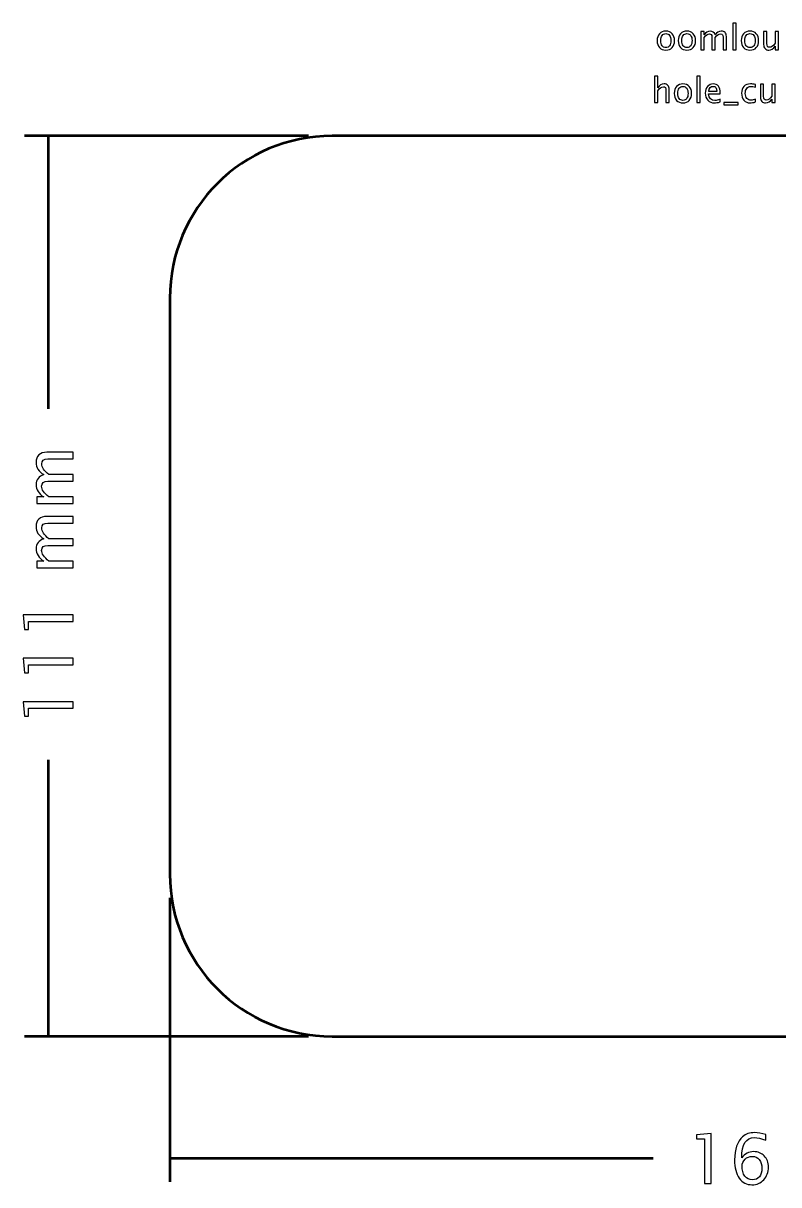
# Model space of a CAD drawing. Header units: centimetres. Extents: x -17.7 to 15.2, y -27.6 to 36.6.
# Drawn here: x -14.41 to -5.09, y -13.38 to 0.94 of the extents above; entities that cross this region are included whole.
import ezdxf

# ---------------------------------------------------------------- set-up
doc = ezdxf.new("R2010")
doc.units = ezdxf.units.CM
doc.header["$MEASUREMENT"] = 0
doc.layers.add('Layer 1', color=7, linetype='Continuous')

msp = doc.modelspace()

# ---------------------------------------------------------------- linework, layer by layer
at = {"layer": 'Layer 1'}
for points, knots in [([(-5.65688, 0.61265), (-5.65688, 0.61265), (-5.65688, 0.93904), (-5.65688, 0.93904), (-5.65688, 0.93904), (-5.65688, 0.93904), (-5.61624, 0.93904), (-5.61624, 0.93904), (-5.61624, 0.93904), (-5.61624, 0.93904), (-5.61624, 0.61265), (-5.61624, 0.61265), (-5.61624, 0.61265), (-5.61624, 0.61265), (-5.65688, 0.61265), (-5.65688, 0.61265)], [0, 0, 0, 0, 0.2, 0.2, 0.2, 0.2, 0.4, 0.4, 0.4, 0.4, 0.6, 0.6, 0.6, 0.6, 1, 1, 1, 1]), ([(-6.48295, 0.60757), (-6.5159, 0.60757), (-6.542, 0.61808), (-6.56119, 0.63911), (-6.56119, 0.63911), (-6.58045, 0.66013), (-6.59005, 0.68871), (-6.59005, 0.72476), (-6.59005, 0.72476), (-6.59005, 0.76074), (-6.58045, 0.78925), (-6.56119, 0.8102), (-6.56119, 0.8102), (-6.542, 0.83116), (-6.5159, 0.84167), (-6.48295, 0.84167), (-6.48295, 0.84167), (-6.45, 0.84167), (-6.42389, 0.83116), (-6.4047, 0.8102), (-6.4047, 0.8102), (-6.38544, 0.78925), (-6.37585, 0.76074), (-6.37585, 0.72476), (-6.37585, 0.72476), (-6.37585, 0.68871), (-6.38544, 0.66013), (-6.4047, 0.63911), (-6.4047, 0.63911), (-6.42389, 0.61808), (-6.45, 0.60757), (-6.48295, 0.60757)], [0, 0, 0, 0, 0.11111111, 0.11111111, 0.11111111, 0.11111111, 0.22222222, 0.22222222, 0.22222222, 0.22222222, 0.33333333, 0.33333333, 0.33333333, 0.33333333, 0.44444444, 0.44444444, 0.44444444, 0.44444444, 0.55555556, 0.55555556, 0.55555556, 0.55555556, 0.66666667, 0.66666667, 0.66666667, 0.66666667, 0.77777778, 0.77777778, 0.77777778, 0.77777778, 1, 1, 1, 1]), ([(-6.48302, 0.63805), (-6.46291, 0.63805), (-6.44725, 0.6456), (-6.4361, 0.66077), (-6.4361, 0.66077), (-6.42502, 0.67587), (-6.41945, 0.69725), (-6.41945, 0.72476), (-6.41945, 0.72476), (-6.41945, 0.75221), (-6.42502, 0.77352), (-6.4361, 0.78861), (-6.4361, 0.78861), (-6.44725, 0.80364), (-6.46291, 0.81119), (-6.48302, 0.81119), (-6.48302, 0.81119), (-6.5032, 0.81119), (-6.51886, 0.80364), (-6.52987, 0.78861), (-6.52987, 0.78861), (-6.54094, 0.77352), (-6.54645, 0.75221), (-6.54645, 0.72476), (-6.54645, 0.72476), (-6.54645, 0.69725), (-6.54094, 0.67587), (-6.52987, 0.66077), (-6.52987, 0.66077), (-6.51886, 0.6456), (-6.5032, 0.63805), (-6.48302, 0.63805)], [0, 0, 0, 0, 0.11111111, 0.11111111, 0.11111111, 0.11111111, 0.22222222, 0.22222222, 0.22222222, 0.22222222, 0.33333333, 0.33333333, 0.33333333, 0.33333333, 0.44444444, 0.44444444, 0.44444444, 0.44444444, 0.55555556, 0.55555556, 0.55555556, 0.55555556, 0.66666667, 0.66666667, 0.66666667, 0.66666667, 0.77777778, 0.77777778, 0.77777778, 0.77777778, 1, 1, 1, 1]), ([(-6.22288, 0.60757), (-6.25583, 0.60757), (-6.28193, 0.61808), (-6.30112, 0.63911), (-6.30112, 0.63911), (-6.32038, 0.66013), (-6.32998, 0.68871), (-6.32998, 0.72476), (-6.32998, 0.72476), (-6.32998, 0.76074), (-6.32038, 0.78925), (-6.30112, 0.8102), (-6.30112, 0.8102), (-6.28193, 0.83116), (-6.25583, 0.84167), (-6.22288, 0.84167), (-6.22288, 0.84167), (-6.18993, 0.84167), (-6.16382, 0.83116), (-6.14463, 0.8102), (-6.14463, 0.8102), (-6.12537, 0.78925), (-6.11578, 0.76074), (-6.11578, 0.72476), (-6.11578, 0.72476), (-6.11578, 0.68871), (-6.12537, 0.66013), (-6.14463, 0.63911), (-6.14463, 0.63911), (-6.16382, 0.61808), (-6.18993, 0.60757), (-6.22288, 0.60757)], [0, 0, 0, 0, 0.11111111, 0.11111111, 0.11111111, 0.11111111, 0.22222222, 0.22222222, 0.22222222, 0.22222222, 0.33333333, 0.33333333, 0.33333333, 0.33333333, 0.44444444, 0.44444444, 0.44444444, 0.44444444, 0.55555556, 0.55555556, 0.55555556, 0.55555556, 0.66666667, 0.66666667, 0.66666667, 0.66666667, 0.77777778, 0.77777778, 0.77777778, 0.77777778, 1, 1, 1, 1]), ([(-6.22295, 0.63805), (-6.20284, 0.63805), (-6.18718, 0.6456), (-6.17603, 0.66077), (-6.17603, 0.66077), (-6.16495, 0.67587), (-6.15938, 0.69725), (-6.15938, 0.72476), (-6.15938, 0.72476), (-6.15938, 0.75221), (-6.16495, 0.77352), (-6.17603, 0.78861), (-6.17603, 0.78861), (-6.18718, 0.80364), (-6.20284, 0.81119), (-6.22295, 0.81119), (-6.22295, 0.81119), (-6.24313, 0.81119), (-6.25879, 0.80364), (-6.2698, 0.78861), (-6.2698, 0.78861), (-6.28087, 0.77352), (-6.28638, 0.75221), (-6.28638, 0.72476), (-6.28638, 0.72476), (-6.28638, 0.69725), (-6.28087, 0.67587), (-6.2698, 0.66077), (-6.2698, 0.66077), (-6.25879, 0.6456), (-6.24313, 0.63805), (-6.22295, 0.63805)], [0, 0, 0, 0, 0.11111111, 0.11111111, 0.11111111, 0.11111111, 0.22222222, 0.22222222, 0.22222222, 0.22222222, 0.33333333, 0.33333333, 0.33333333, 0.33333333, 0.44444444, 0.44444444, 0.44444444, 0.44444444, 0.55555556, 0.55555556, 0.55555556, 0.55555556, 0.66666667, 0.66666667, 0.66666667, 0.66666667, 0.77777778, 0.77777778, 0.77777778, 0.77777778, 1, 1, 1, 1]), ([(-6.05213, 0.61265), (-6.05213, 0.61265), (-6.05213, 0.83701), (-6.05213, 0.83701), (-6.05213, 0.83701), (-6.05213, 0.83701), (-6.01149, 0.83701), (-6.01149, 0.83701), (-6.01149, 0.83701), (-6.01149, 0.83701), (-6.01149, 0.79461), (-6.01149, 0.79461), (-6.01149, 0.79461), (-5.99166, 0.82601), (-5.96626, 0.84167), (-5.93515, 0.84167), (-5.93515, 0.84167), (-5.90516, 0.84167), (-5.88477, 0.82601), (-5.87391, 0.79461), (-5.87391, 0.79461), (-5.85465, 0.82629), (-5.82953, 0.84209), (-5.7987, 0.84209), (-5.7987, 0.84209), (-5.77901, 0.84209), (-5.7637, 0.83631), (-5.75277, 0.82467), (-5.75277, 0.82467), (-5.74183, 0.81303), (-5.73633, 0.79673), (-5.73633, 0.77577), (-5.73633, 0.77577), (-5.73633, 0.77577), (-5.73633, 0.61265), (-5.73633, 0.61265), (-5.73633, 0.61265), (-5.73633, 0.61265), (-5.77697, 0.61265), (-5.77697, 0.61265), (-5.77697, 0.61265), (-5.77697, 0.61265), (-5.77697, 0.76907), (-5.77697, 0.76907), (-5.77697, 0.76907), (-5.77697, 0.79461), (-5.78713, 0.80738), (-5.80745, 0.80738), (-5.80745, 0.80738), (-5.82854, 0.80738), (-5.8507, 0.79249), (-5.87391, 0.76265), (-5.87391, 0.76265), (-5.87391, 0.76265), (-5.87391, 0.61265), (-5.87391, 0.61265), (-5.87391, 0.61265), (-5.87391, 0.61265), (-5.91455, 0.61265), (-5.91455, 0.61265), (-5.91455, 0.61265), (-5.91455, 0.61265), (-5.91455, 0.76921), (-5.91455, 0.76921), (-5.91455, 0.76921), (-5.91455, 0.79496), (-5.92485, 0.80781), (-5.94552, 0.80781), (-5.94552, 0.80781), (-5.96605, 0.80781), (-5.98807, 0.79285), (-6.01149, 0.76286), (-6.01149, 0.76286), (-6.01149, 0.76286), (-6.01149, 0.61265), (-6.01149, 0.61265), (-6.01149, 0.61265), (-6.01149, 0.61265), (-6.05213, 0.61265), (-6.05213, 0.61265)], [0, 0, 0, 0, 0.04761905, 0.04761905, 0.04761905, 0.04761905, 0.0952381, 0.0952381, 0.0952381, 0.0952381, 0.14285714, 0.14285714, 0.14285714, 0.14285714, 0.19047619, 0.19047619, 0.19047619, 0.19047619, 0.23809524, 0.23809524, 0.23809524, 0.23809524, 0.28571429, 0.28571429, 0.28571429, 0.28571429, 0.33333333, 0.33333333, 0.33333333, 0.33333333, 0.38095238, 0.38095238, 0.38095238, 0.38095238, 0.42857143, 0.42857143, 0.42857143, 0.42857143, 0.47619048, 0.47619048, 0.47619048, 0.47619048, 0.52380952, 0.52380952, 0.52380952, 0.52380952, 0.57142857, 0.57142857, 0.57142857, 0.57142857, 0.61904762, 0.61904762, 0.61904762, 0.61904762, 0.66666667, 0.66666667, 0.66666667, 0.66666667, 0.71428571, 0.71428571, 0.71428571, 0.71428571, 0.76190476, 0.76190476, 0.76190476, 0.76190476, 0.80952381, 0.80952381, 0.80952381, 0.80952381, 0.85714286, 0.85714286, 0.85714286, 0.85714286, 0.9047619, 0.9047619, 0.9047619, 0.9047619, 1, 1, 1, 1]), ([(-5.44522, 0.60757), (-5.47817, 0.60757), (-5.50427, 0.61808), (-5.52346, 0.63911), (-5.52346, 0.63911), (-5.54272, 0.66013), (-5.55232, 0.68871), (-5.55232, 0.72476), (-5.55232, 0.72476), (-5.55232, 0.76074), (-5.54272, 0.78925), (-5.52346, 0.8102), (-5.52346, 0.8102), (-5.50427, 0.83116), (-5.47817, 0.84167), (-5.44522, 0.84167), (-5.44522, 0.84167), (-5.41227, 0.84167), (-5.38616, 0.83116), (-5.36697, 0.8102), (-5.36697, 0.8102), (-5.34771, 0.78925), (-5.33812, 0.76074), (-5.33812, 0.72476), (-5.33812, 0.72476), (-5.33812, 0.68871), (-5.34771, 0.66013), (-5.36697, 0.63911), (-5.36697, 0.63911), (-5.38616, 0.61808), (-5.41227, 0.60757), (-5.44522, 0.60757)], [0, 0, 0, 0, 0.11111111, 0.11111111, 0.11111111, 0.11111111, 0.22222222, 0.22222222, 0.22222222, 0.22222222, 0.33333333, 0.33333333, 0.33333333, 0.33333333, 0.44444444, 0.44444444, 0.44444444, 0.44444444, 0.55555556, 0.55555556, 0.55555556, 0.55555556, 0.66666667, 0.66666667, 0.66666667, 0.66666667, 0.77777778, 0.77777778, 0.77777778, 0.77777778, 1, 1, 1, 1]), ([(-5.44529, 0.63805), (-5.42518, 0.63805), (-5.40952, 0.6456), (-5.39837, 0.66077), (-5.39837, 0.66077), (-5.38729, 0.67587), (-5.38172, 0.69725), (-5.38172, 0.72476), (-5.38172, 0.72476), (-5.38172, 0.75221), (-5.38729, 0.77352), (-5.39837, 0.78861), (-5.39837, 0.78861), (-5.40952, 0.80364), (-5.42518, 0.81119), (-5.44529, 0.81119), (-5.44529, 0.81119), (-5.46547, 0.81119), (-5.48113, 0.80364), (-5.49214, 0.78861), (-5.49214, 0.78861), (-5.50321, 0.77352), (-5.50872, 0.75221), (-5.50872, 0.72476), (-5.50872, 0.72476), (-5.50872, 0.69725), (-5.50321, 0.67587), (-5.49214, 0.66077), (-5.49214, 0.66077), (-5.48113, 0.6456), (-5.46547, 0.63805), (-5.44529, 0.63805)], [0, 0, 0, 0, 0.11111111, 0.11111111, 0.11111111, 0.11111111, 0.22222222, 0.22222222, 0.22222222, 0.22222222, 0.33333333, 0.33333333, 0.33333333, 0.33333333, 0.44444444, 0.44444444, 0.44444444, 0.44444444, 0.55555556, 0.55555556, 0.55555556, 0.55555556, 0.66666667, 0.66666667, 0.66666667, 0.66666667, 0.77777778, 0.77777778, 0.77777778, 0.77777778, 1, 1, 1, 1]), ([(-5.13392, 0.61265), (-5.13392, 0.61265), (-5.13392, 0.65484), (-5.13392, 0.65484), (-5.13392, 0.65484), (-5.15559, 0.6233), (-5.1819, 0.60757), (-5.21281, 0.60757), (-5.21281, 0.60757), (-5.23242, 0.60757), (-5.24801, 0.61371), (-5.25958, 0.62606), (-5.25958, 0.62606), (-5.27122, 0.6384), (-5.27701, 0.65498), (-5.27701, 0.67594), (-5.27701, 0.67594), (-5.27701, 0.67594), (-5.27701, 0.83701), (-5.27701, 0.83701), (-5.27701, 0.83701), (-5.27701, 0.83701), (-5.23637, 0.83701), (-5.23637, 0.83701), (-5.23637, 0.83701), (-5.23637, 0.83701), (-5.23637, 0.6892), (-5.23637, 0.6892), (-5.23637, 0.6892), (-5.23637, 0.67234), (-5.2339, 0.66042), (-5.22903, 0.65336), (-5.22903, 0.65336), (-5.22409, 0.64623), (-5.21591, 0.64271), (-5.20441, 0.64271), (-5.20441, 0.64271), (-5.17957, 0.64271), (-5.15601, 0.659), (-5.13392, 0.69167), (-5.13392, 0.69167), (-5.13392, 0.69167), (-5.13392, 0.83701), (-5.13392, 0.83701), (-5.13392, 0.83701), (-5.13392, 0.83701), (-5.09329, 0.83701), (-5.09329, 0.83701), (-5.09329, 0.83701), (-5.09329, 0.83701), (-5.09329, 0.61265), (-5.09329, 0.61265), (-5.09329, 0.61265), (-5.09329, 0.61265), (-5.13392, 0.61265), (-5.13392, 0.61265)], [0, 0, 0, 0, 0.06666667, 0.06666667, 0.06666667, 0.06666667, 0.13333333, 0.13333333, 0.13333333, 0.13333333, 0.2, 0.2, 0.2, 0.2, 0.26666667, 0.26666667, 0.26666667, 0.26666667, 0.33333333, 0.33333333, 0.33333333, 0.33333333, 0.4, 0.4, 0.4, 0.4, 0.46666667, 0.46666667, 0.46666667, 0.46666667, 0.53333333, 0.53333333, 0.53333333, 0.53333333, 0.6, 0.6, 0.6, 0.6, 0.66666667, 0.66666667, 0.66666667, 0.66666667, 0.73333333, 0.73333333, 0.73333333, 0.73333333, 0.8, 0.8, 0.8, 0.8, 0.86666667, 0.86666667, 0.86666667, 0.86666667, 1, 1, 1, 1]), ([(-6.62407, -0.03787), (-6.62407, -0.03787), (-6.62407, 0.28852), (-6.62407, 0.28852), (-6.62407, 0.28852), (-6.62407, 0.28852), (-6.58343, 0.28852), (-6.58343, 0.28852), (-6.58343, 0.28852), (-6.58343, 0.28852), (-6.58343, 0.14409), (-6.58343, 0.14409), (-6.58343, 0.14409), (-6.56191, 0.17549), (-6.53552, 0.19115), (-6.50434, 0.19115), (-6.50434, 0.19115), (-6.48472, 0.19115), (-6.46913, 0.18501), (-6.45763, 0.17267), (-6.45763, 0.17267), (-6.44613, 0.16039), (-6.44035, 0.14381), (-6.44035, 0.12307), (-6.44035, 0.12307), (-6.44035, 0.12307), (-6.44035, -0.03787), (-6.44035, -0.03787), (-6.44035, -0.03787), (-6.44035, -0.03787), (-6.48098, -0.03787), (-6.48098, -0.03787), (-6.48098, -0.03787), (-6.48098, -0.03787), (-6.48098, 0.1098), (-6.48098, 0.1098), (-6.48098, 0.1098), (-6.48098, 0.12645), (-6.48345, 0.13831), (-6.48832, 0.14536), (-6.48832, 0.14536), (-6.49326, 0.15249), (-6.50138, 0.15602), (-6.51273, 0.15602), (-6.51273, 0.15602), (-6.53771, 0.15602), (-6.56128, 0.13972), (-6.58343, 0.10712), (-6.58343, 0.10712), (-6.58343, 0.10712), (-6.58343, -0.03787), (-6.58343, -0.03787), (-6.58343, -0.03787), (-6.58343, -0.03787), (-6.62407, -0.03787), (-6.62407, -0.03787)], [0, 0, 0, 0, 0.06666667, 0.06666667, 0.06666667, 0.06666667, 0.13333333, 0.13333333, 0.13333333, 0.13333333, 0.2, 0.2, 0.2, 0.2, 0.26666667, 0.26666667, 0.26666667, 0.26666667, 0.33333333, 0.33333333, 0.33333333, 0.33333333, 0.4, 0.4, 0.4, 0.4, 0.46666667, 0.46666667, 0.46666667, 0.46666667, 0.53333333, 0.53333333, 0.53333333, 0.53333333, 0.6, 0.6, 0.6, 0.6, 0.66666667, 0.66666667, 0.66666667, 0.66666667, 0.73333333, 0.73333333, 0.73333333, 0.73333333, 0.8, 0.8, 0.8, 0.8, 0.86666667, 0.86666667, 0.86666667, 0.86666667, 1, 1, 1, 1]), ([(-6.10125, -0.03787), (-6.10125, -0.03787), (-6.10125, 0.28852), (-6.10125, 0.28852), (-6.10125, 0.28852), (-6.10125, 0.28852), (-6.06061, 0.28852), (-6.06061, 0.28852), (-6.06061, 0.28852), (-6.06061, 0.28852), (-6.06061, -0.03787), (-6.06061, -0.03787), (-6.06061, -0.03787), (-6.06061, -0.03787), (-6.10125, -0.03787), (-6.10125, -0.03787)], [0, 0, 0, 0, 0.2, 0.2, 0.2, 0.2, 0.4, 0.4, 0.4, 0.4, 0.6, 0.6, 0.6, 0.6, 1, 1, 1, 1]), ([(-6.272, -0.04295), (-6.30495, -0.04295), (-6.33105, -0.03244), (-6.35024, -0.01141), (-6.35024, -0.01141), (-6.3695, 0.00961), (-6.3791, 0.03819), (-6.3791, 0.07424), (-6.3791, 0.07424), (-6.3791, 0.11022), (-6.3695, 0.13873), (-6.35024, 0.15968), (-6.35024, 0.15968), (-6.33105, 0.18064), (-6.30495, 0.19115), (-6.272, 0.19115), (-6.272, 0.19115), (-6.23905, 0.19115), (-6.21294, 0.18064), (-6.19375, 0.15968), (-6.19375, 0.15968), (-6.17449, 0.13873), (-6.1649, 0.11022), (-6.1649, 0.07424), (-6.1649, 0.07424), (-6.1649, 0.03819), (-6.17449, 0.00961), (-6.19375, -0.01141), (-6.19375, -0.01141), (-6.21294, -0.03244), (-6.23905, -0.04295), (-6.272, -0.04295)], [0, 0, 0, 0, 0.11111111, 0.11111111, 0.11111111, 0.11111111, 0.22222222, 0.22222222, 0.22222222, 0.22222222, 0.33333333, 0.33333333, 0.33333333, 0.33333333, 0.44444444, 0.44444444, 0.44444444, 0.44444444, 0.55555556, 0.55555556, 0.55555556, 0.55555556, 0.66666667, 0.66666667, 0.66666667, 0.66666667, 0.77777778, 0.77777778, 0.77777778, 0.77777778, 1, 1, 1, 1]), ([(-6.27207, -0.01247), (-6.25196, -0.01247), (-6.2363, -0.00492), (-6.22515, 0.01025), (-6.22515, 0.01025), (-6.21407, 0.02535), (-6.2085, 0.04673), (-6.2085, 0.07424), (-6.2085, 0.07424), (-6.2085, 0.10169), (-6.21407, 0.123), (-6.22515, 0.13809), (-6.22515, 0.13809), (-6.2363, 0.15312), (-6.25196, 0.16067), (-6.27207, 0.16067), (-6.27207, 0.16067), (-6.29225, 0.16067), (-6.30791, 0.15312), (-6.31892, 0.13809), (-6.31892, 0.13809), (-6.32999, 0.123), (-6.3355, 0.10169), (-6.3355, 0.07424), (-6.3355, 0.07424), (-6.3355, 0.04673), (-6.32999, 0.02535), (-6.31892, 0.01025), (-6.31892, 0.01025), (-6.30791, -0.00492), (-6.29225, -0.01247), (-6.27207, -0.01247)], [0, 0, 0, 0, 0.11111111, 0.11111111, 0.11111111, 0.11111111, 0.22222222, 0.22222222, 0.22222222, 0.22222222, 0.33333333, 0.33333333, 0.33333333, 0.33333333, 0.44444444, 0.44444444, 0.44444444, 0.44444444, 0.55555556, 0.55555556, 0.55555556, 0.55555556, 0.66666667, 0.66666667, 0.66666667, 0.66666667, 0.77777778, 0.77777778, 0.77777778, 0.77777778, 1, 1, 1, 1]), ([(-5.81423, -0.03067), (-5.84154, -0.03886), (-5.86489, -0.04295), (-5.88437, -0.04295), (-5.88437, -0.04295), (-5.9176, -0.04295), (-5.94462, -0.03194), (-5.96543, -0.01), (-5.96543, -0.01), (-5.98625, 0.01194), (-5.99669, 0.04038), (-5.99669, 0.07537), (-5.99669, 0.07537), (-5.99669, 0.10931), (-5.98752, 0.13718), (-5.9691, 0.15898), (-5.9691, 0.15898), (-5.95069, 0.18071), (-5.92712, 0.19157), (-5.89841, 0.19157), (-5.89841, 0.19157), (-5.87124, 0.19157), (-5.85022, 0.18191), (-5.8354, 0.16258), (-5.8354, 0.16258), (-5.82058, 0.14324), (-5.81318, 0.11587), (-5.81318, 0.08038), (-5.81318, 0.08038), (-5.81318, 0.08038), (-5.81339, 0.06796), (-5.81339, 0.06796), (-5.81339, 0.06796), (-5.81339, 0.06796), (-5.9552, 0.06796), (-5.9552, 0.06796), (-5.9552, 0.06796), (-5.94928, 0.01434), (-5.9231, -0.01247), (-5.87675, -0.01247), (-5.87675, -0.01247), (-5.85974, -0.01247), (-5.83893, -0.00767), (-5.81423, 0.00192), (-5.81423, 0.00192), (-5.81423, 0.00192), (-5.81423, -0.03067), (-5.81423, -0.03067)], [0, 0, 0, 0, 0.07692308, 0.07692308, 0.07692308, 0.07692308, 0.15384615, 0.15384615, 0.15384615, 0.15384615, 0.23076923, 0.23076923, 0.23076923, 0.23076923, 0.30769231, 0.30769231, 0.30769231, 0.30769231, 0.38461538, 0.38461538, 0.38461538, 0.38461538, 0.46153846, 0.46153846, 0.46153846, 0.46153846, 0.53846154, 0.53846154, 0.53846154, 0.53846154, 0.61538462, 0.61538462, 0.61538462, 0.61538462, 0.69230769, 0.69230769, 0.69230769, 0.69230769, 0.76923077, 0.76923077, 0.76923077, 0.76923077, 0.84615385, 0.84615385, 0.84615385, 0.84615385, 1, 1, 1, 1]), ([(-5.95309, 0.09844), (-5.95309, 0.09844), (-5.85403, 0.09844), (-5.85403, 0.09844), (-5.85403, 0.09844), (-5.85403, 0.14021), (-5.86962, 0.1611), (-5.90074, 0.1611), (-5.90074, 0.1611), (-5.93206, 0.1611), (-5.94949, 0.14021), (-5.95309, 0.09844)], [0, 0, 0, 0, 0.25, 0.25, 0.25, 0.25, 0.5, 0.5, 0.5, 0.5, 1, 1, 1, 1]), ([(-5.37558, -0.0311), (-5.4019, -0.039), (-5.42462, -0.04295), (-5.44374, -0.04295), (-5.44374, -0.04295), (-5.47408, -0.04295), (-5.4992, -0.03173), (-5.51916, -0.00937), (-5.51916, -0.00937), (-5.53913, 0.01307), (-5.54915, 0.04136), (-5.54915, 0.07544), (-5.54915, 0.07544), (-5.54915, 0.11185), (-5.53927, 0.14028), (-5.51952, 0.1606), (-5.51952, 0.1606), (-5.49976, 0.18099), (-5.47217, 0.19115), (-5.43676, 0.19115), (-5.43676, 0.19115), (-5.41933, 0.19115), (-5.39971, 0.18875), (-5.37812, 0.18395), (-5.37812, 0.18395), (-5.37812, 0.18395), (-5.37812, 0.14967), (-5.37812, 0.14967), (-5.37812, 0.14967), (-5.40106, 0.15644), (-5.41975, 0.15983), (-5.43415, 0.15983), (-5.43415, 0.15983), (-5.45503, 0.15983), (-5.47175, 0.15199), (-5.48424, 0.1364), (-5.48424, 0.1364), (-5.49673, 0.12081), (-5.50301, 0.09999), (-5.50301, 0.07403), (-5.50301, 0.07403), (-5.50301, 0.04884), (-5.49652, 0.02852), (-5.4836, 0.01293), (-5.4836, 0.01293), (-5.47069, -0.00259), (-5.45383, -0.01035), (-5.43288, -0.01035), (-5.43288, -0.01035), (-5.41432, -0.01035), (-5.39527, -0.00556), (-5.37558, 0.00404), (-5.37558, 0.00404), (-5.37558, 0.00404), (-5.37558, -0.0311), (-5.37558, -0.0311)], [0, 0, 0, 0, 0.06666667, 0.06666667, 0.06666667, 0.06666667, 0.13333333, 0.13333333, 0.13333333, 0.13333333, 0.2, 0.2, 0.2, 0.2, 0.26666667, 0.26666667, 0.26666667, 0.26666667, 0.33333333, 0.33333333, 0.33333333, 0.33333333, 0.4, 0.4, 0.4, 0.4, 0.46666667, 0.46666667, 0.46666667, 0.46666667, 0.53333333, 0.53333333, 0.53333333, 0.53333333, 0.6, 0.6, 0.6, 0.6, 0.66666667, 0.66666667, 0.66666667, 0.66666667, 0.73333333, 0.73333333, 0.73333333, 0.73333333, 0.8, 0.8, 0.8, 0.8, 0.86666667, 0.86666667, 0.86666667, 0.86666667, 1, 1, 1, 1]), ([(-5.174, -0.03787), (-5.174, -0.03787), (-5.174, 0.00432), (-5.174, 0.00432), (-5.174, 0.00432), (-5.19567, -0.02722), (-5.22198, -0.04295), (-5.25289, -0.04295), (-5.25289, -0.04295), (-5.2725, -0.04295), (-5.28809, -0.03681), (-5.29966, -0.02446), (-5.29966, -0.02446), (-5.3113, -0.01212), (-5.31709, 0.00446), (-5.31709, 0.02542), (-5.31709, 0.02542), (-5.31709, 0.02542), (-5.31709, 0.18649), (-5.31709, 0.18649), (-5.31709, 0.18649), (-5.31709, 0.18649), (-5.27645, 0.18649), (-5.27645, 0.18649), (-5.27645, 0.18649), (-5.27645, 0.18649), (-5.27645, 0.03868), (-5.27645, 0.03868), (-5.27645, 0.03868), (-5.27645, 0.02182), (-5.27398, 0.0099), (-5.26911, 0.00284), (-5.26911, 0.00284), (-5.26417, -0.00429), (-5.25599, -0.00781), (-5.24449, -0.00781), (-5.24449, -0.00781), (-5.21965, -0.00781), (-5.19609, 0.00848), (-5.174, 0.04115), (-5.174, 0.04115), (-5.174, 0.04115), (-5.174, 0.18649), (-5.174, 0.18649), (-5.174, 0.18649), (-5.174, 0.18649), (-5.13337, 0.18649), (-5.13337, 0.18649), (-5.13337, 0.18649), (-5.13337, 0.18649), (-5.13337, -0.03787), (-5.13337, -0.03787), (-5.13337, -0.03787), (-5.13337, -0.03787), (-5.174, -0.03787), (-5.174, -0.03787)], [0, 0, 0, 0, 0.06666667, 0.06666667, 0.06666667, 0.06666667, 0.13333333, 0.13333333, 0.13333333, 0.13333333, 0.2, 0.2, 0.2, 0.2, 0.26666667, 0.26666667, 0.26666667, 0.26666667, 0.33333333, 0.33333333, 0.33333333, 0.33333333, 0.4, 0.4, 0.4, 0.4, 0.46666667, 0.46666667, 0.46666667, 0.46666667, 0.53333333, 0.53333333, 0.53333333, 0.53333333, 0.6, 0.6, 0.6, 0.6, 0.66666667, 0.66666667, 0.66666667, 0.66666667, 0.73333333, 0.73333333, 0.73333333, 0.73333333, 0.8, 0.8, 0.8, 0.8, 0.86666667, 0.86666667, 0.86666667, 0.86666667, 1, 1, 1, 1]), ([(-5.7659, -0.06835), (-5.7659, -0.06835), (-5.7659, -0.03787), (-5.7659, -0.03787), (-5.7659, -0.03787), (-5.7659, -0.03787), (-5.58979, -0.03787), (-5.58979, -0.03787), (-5.58979, -0.03787), (-5.58979, -0.03787), (-5.58979, -0.06835), (-5.58979, -0.06835), (-5.58979, -0.06835), (-5.58979, -0.06835), (-5.7659, -0.06835), (-5.7659, -0.06835)], [0, 0, 0, 0, 0.2, 0.2, 0.2, 0.2, 0.4, 0.4, 0.4, 0.4, 0.6, 0.6, 0.6, 0.6, 1, 1, 1, 1]), ([(-13.79139, -4.98174), (-13.79139, -4.98174), (-14.24013, -4.98174), (-14.24013, -4.98174), (-14.24013, -4.98174), (-14.24013, -4.98174), (-14.24013, -4.90046), (-14.24013, -4.90046), (-14.24013, -4.90046), (-14.24013, -4.90046), (-14.15532, -4.90046), (-14.15532, -4.90046), (-14.15532, -4.90046), (-14.21811, -4.86081), (-14.24944, -4.81001), (-14.24944, -4.74778), (-14.24944, -4.74778), (-14.24944, -4.6878), (-14.21811, -4.64702), (-14.15532, -4.62529), (-14.15532, -4.62529), (-14.21868, -4.58677), (-14.25029, -4.53653), (-14.25029, -4.47487), (-14.25029, -4.47487), (-14.25029, -4.4355), (-14.23871, -4.40488), (-14.21543, -4.383), (-14.21543, -4.383), (-14.19215, -4.36113), (-14.15955, -4.35012), (-14.11764, -4.35012), (-14.11764, -4.35012), (-14.11764, -4.35012), (-13.79139, -4.35012), (-13.79139, -4.35012), (-13.79139, -4.35012), (-13.79139, -4.35012), (-13.79139, -4.4314), (-13.79139, -4.4314), (-13.79139, -4.4314), (-13.79139, -4.4314), (-14.10423, -4.4314), (-14.10423, -4.4314), (-14.10423, -4.4314), (-14.15532, -4.4314), (-14.18086, -4.45172), (-14.18086, -4.49236), (-14.18086, -4.49236), (-14.18086, -4.53456), (-14.15108, -4.57887), (-14.09139, -4.62529), (-14.09139, -4.62529), (-14.09139, -4.62529), (-13.79139, -4.62529), (-13.79139, -4.62529), (-13.79139, -4.62529), (-13.79139, -4.62529), (-13.79139, -4.70657), (-13.79139, -4.70657), (-13.79139, -4.70657), (-13.79139, -4.70657), (-14.10452, -4.70657), (-14.10452, -4.70657), (-14.10452, -4.70657), (-14.15602, -4.70657), (-14.1817, -4.72717), (-14.1817, -4.76852), (-14.1817, -4.76852), (-14.1817, -4.80958), (-14.15179, -4.85361), (-14.09182, -4.90046), (-14.09182, -4.90046), (-14.09182, -4.90046), (-13.79139, -4.90046), (-13.79139, -4.90046), (-13.79139, -4.90046), (-13.79139, -4.90046), (-13.79139, -4.98174), (-13.79139, -4.98174)], [0, 0, 0, 0, 0.04761905, 0.04761905, 0.04761905, 0.04761905, 0.0952381, 0.0952381, 0.0952381, 0.0952381, 0.14285714, 0.14285714, 0.14285714, 0.14285714, 0.19047619, 0.19047619, 0.19047619, 0.19047619, 0.23809524, 0.23809524, 0.23809524, 0.23809524, 0.28571429, 0.28571429, 0.28571429, 0.28571429, 0.33333333, 0.33333333, 0.33333333, 0.33333333, 0.38095238, 0.38095238, 0.38095238, 0.38095238, 0.42857143, 0.42857143, 0.42857143, 0.42857143, 0.47619048, 0.47619048, 0.47619048, 0.47619048, 0.52380952, 0.52380952, 0.52380952, 0.52380952, 0.57142857, 0.57142857, 0.57142857, 0.57142857, 0.61904762, 0.61904762, 0.61904762, 0.61904762, 0.66666667, 0.66666667, 0.66666667, 0.66666667, 0.71428571, 0.71428571, 0.71428571, 0.71428571, 0.76190476, 0.76190476, 0.76190476, 0.76190476, 0.80952381, 0.80952381, 0.80952381, 0.80952381, 0.85714286, 0.85714286, 0.85714286, 0.85714286, 0.9047619, 0.9047619, 0.9047619, 0.9047619, 1, 1, 1, 1]), ([(-13.79139, -5.77225), (-13.79139, -5.77225), (-14.24013, -5.77225), (-14.24013, -5.77225), (-14.24013, -5.77225), (-14.24013, -5.77225), (-14.24013, -5.69097), (-14.24013, -5.69097), (-14.24013, -5.69097), (-14.24013, -5.69097), (-14.15532, -5.69097), (-14.15532, -5.69097), (-14.15532, -5.69097), (-14.21811, -5.65132), (-14.24944, -5.60052), (-14.24944, -5.53829), (-14.24944, -5.53829), (-14.24944, -5.47831), (-14.21811, -5.43753), (-14.15532, -5.4158), (-14.15532, -5.4158), (-14.21868, -5.37728), (-14.25029, -5.32704), (-14.25029, -5.26538), (-14.25029, -5.26538), (-14.25029, -5.22601), (-14.23871, -5.19539), (-14.21543, -5.17351), (-14.21543, -5.17351), (-14.19215, -5.15164), (-14.15955, -5.14063), (-14.11764, -5.14063), (-14.11764, -5.14063), (-14.11764, -5.14063), (-13.79139, -5.14063), (-13.79139, -5.14063), (-13.79139, -5.14063), (-13.79139, -5.14063), (-13.79139, -5.22191), (-13.79139, -5.22191), (-13.79139, -5.22191), (-13.79139, -5.22191), (-14.10423, -5.22191), (-14.10423, -5.22191), (-14.10423, -5.22191), (-14.15532, -5.22191), (-14.18086, -5.24223), (-14.18086, -5.28287), (-14.18086, -5.28287), (-14.18086, -5.32507), (-14.15108, -5.36938), (-14.09139, -5.4158), (-14.09139, -5.4158), (-14.09139, -5.4158), (-13.79139, -5.4158), (-13.79139, -5.4158), (-13.79139, -5.4158), (-13.79139, -5.4158), (-13.79139, -5.49708), (-13.79139, -5.49708), (-13.79139, -5.49708), (-13.79139, -5.49708), (-14.10452, -5.49708), (-14.10452, -5.49708), (-14.10452, -5.49708), (-14.15602, -5.49708), (-14.1817, -5.51768), (-14.1817, -5.55903), (-14.1817, -5.55903), (-14.1817, -5.60009), (-14.15179, -5.64412), (-14.09182, -5.69097), (-14.09182, -5.69097), (-14.09182, -5.69097), (-13.79139, -5.69097), (-13.79139, -5.69097), (-13.79139, -5.69097), (-13.79139, -5.69097), (-13.79139, -5.77225), (-13.79139, -5.77225)], [0, 0, 0, 0, 0.04761905, 0.04761905, 0.04761905, 0.04761905, 0.0952381, 0.0952381, 0.0952381, 0.0952381, 0.14285714, 0.14285714, 0.14285714, 0.14285714, 0.19047619, 0.19047619, 0.19047619, 0.19047619, 0.23809524, 0.23809524, 0.23809524, 0.23809524, 0.28571429, 0.28571429, 0.28571429, 0.28571429, 0.33333333, 0.33333333, 0.33333333, 0.33333333, 0.38095238, 0.38095238, 0.38095238, 0.38095238, 0.42857143, 0.42857143, 0.42857143, 0.42857143, 0.47619048, 0.47619048, 0.47619048, 0.47619048, 0.52380952, 0.52380952, 0.52380952, 0.52380952, 0.57142857, 0.57142857, 0.57142857, 0.57142857, 0.61904762, 0.61904762, 0.61904762, 0.61904762, 0.66666667, 0.66666667, 0.66666667, 0.66666667, 0.71428571, 0.71428571, 0.71428571, 0.71428571, 0.76190476, 0.76190476, 0.76190476, 0.76190476, 0.80952381, 0.80952381, 0.80952381, 0.80952381, 0.85714286, 0.85714286, 0.85714286, 0.85714286, 0.9047619, 0.9047619, 0.9047619, 0.9047619, 1, 1, 1, 1]), ([(-13.79139, -6.43491), (-13.79139, -6.43491), (-14.34257, -6.43491), (-14.34257, -6.43491), (-14.34257, -6.43491), (-14.34257, -6.43491), (-14.34257, -6.53228), (-14.34257, -6.53228), (-14.34257, -6.53228), (-14.34257, -6.53228), (-14.39337, -6.53228), (-14.39337, -6.53228), (-14.39337, -6.53228), (-14.39337, -6.53228), (-14.40861, -6.35363), (-14.40861, -6.35363), (-14.40861, -6.35363), (-14.40861, -6.35363), (-13.79139, -6.35363), (-13.79139, -6.35363), (-13.79139, -6.35363), (-13.79139, -6.35363), (-13.79139, -6.43491), (-13.79139, -6.43491)], [0, 0, 0, 0, 0.14285714, 0.14285714, 0.14285714, 0.14285714, 0.28571429, 0.28571429, 0.28571429, 0.28571429, 0.42857143, 0.42857143, 0.42857143, 0.42857143, 0.57142857, 0.57142857, 0.57142857, 0.57142857, 0.71428571, 0.71428571, 0.71428571, 0.71428571, 1, 1, 1, 1]), ([(-13.79139, -6.97029), (-13.79139, -6.97029), (-14.34257, -6.97029), (-14.34257, -6.97029), (-14.34257, -6.97029), (-14.34257, -6.97029), (-14.34257, -7.06766), (-14.34257, -7.06766), (-14.34257, -7.06766), (-14.34257, -7.06766), (-14.39337, -7.06766), (-14.39337, -7.06766), (-14.39337, -7.06766), (-14.39337, -7.06766), (-14.40861, -6.88901), (-14.40861, -6.88901), (-14.40861, -6.88901), (-14.40861, -6.88901), (-13.79139, -6.88901), (-13.79139, -6.88901), (-13.79139, -6.88901), (-13.79139, -6.88901), (-13.79139, -6.97029), (-13.79139, -6.97029)], [0, 0, 0, 0, 0.14285714, 0.14285714, 0.14285714, 0.14285714, 0.28571429, 0.28571429, 0.28571429, 0.28571429, 0.42857143, 0.42857143, 0.42857143, 0.42857143, 0.57142857, 0.57142857, 0.57142857, 0.57142857, 0.71428571, 0.71428571, 0.71428571, 0.71428571, 1, 1, 1, 1]), ([(-13.79139, -7.50567), (-13.79139, -7.50567), (-14.34257, -7.50567), (-14.34257, -7.50567), (-14.34257, -7.50567), (-14.34257, -7.50567), (-14.34257, -7.60304), (-14.34257, -7.60304), (-14.34257, -7.60304), (-14.34257, -7.60304), (-14.39337, -7.60304), (-14.39337, -7.60304), (-14.39337, -7.60304), (-14.39337, -7.60304), (-14.40861, -7.42439), (-14.40861, -7.42439), (-14.40861, -7.42439), (-14.40861, -7.42439), (-13.79139, -7.42439), (-13.79139, -7.42439), (-13.79139, -7.42439), (-13.79139, -7.42439), (-13.79139, -7.50567), (-13.79139, -7.50567)], [0, 0, 0, 0, 0.14285714, 0.14285714, 0.14285714, 0.14285714, 0.28571429, 0.28571429, 0.28571429, 0.28571429, 0.42857143, 0.42857143, 0.42857143, 0.42857143, 0.57142857, 0.57142857, 0.57142857, 0.57142857, 0.71428571, 0.71428571, 0.71428571, 0.71428571, 1, 1, 1, 1]), ([(-5.54649, -13.04647), (-5.50755, -12.99609), (-5.45858, -12.97084), (-5.3996, -12.97084), (-5.3996, -12.97084), (-5.34611, -12.97084), (-5.30237, -12.98847), (-5.26822, -13.02389), (-5.26822, -13.02389), (-5.23421, -13.05931), (-5.21714, -13.10475), (-5.21714, -13.16021), (-5.21714, -13.16021), (-5.21714, -13.22385), (-5.23619, -13.2762), (-5.27443, -13.31726), (-5.27443, -13.31726), (-5.31267, -13.35833), (-5.36121, -13.37893), (-5.42034, -13.37893), (-5.42034, -13.37893), (-5.48751, -13.37893), (-5.54028, -13.3517), (-5.57824, -13.29737), (-5.57824, -13.29737), (-5.61634, -13.2429), (-5.63539, -13.16754), (-5.63539, -13.07145), (-5.63539, -13.07145), (-5.63539, -12.94191), (-5.60209, -12.84694), (-5.53563, -12.78626), (-5.53563, -12.78626), (-5.4995, -12.75296), (-5.44955, -12.73631), (-5.38591, -12.73631), (-5.38591, -12.73631), (-5.34894, -12.73631), (-5.30308, -12.74393), (-5.24846, -12.75917), (-5.24846, -12.75917), (-5.24846, -12.75917), (-5.24846, -12.83029), (-5.24846, -12.83029), (-5.24846, -12.83029), (-5.30618, -12.80827), (-5.35359, -12.79727), (-5.39085, -12.79727), (-5.39085, -12.79727), (-5.49456, -12.79727), (-5.54649, -12.88038), (-5.54649, -13.04647)], [0, 0, 0, 0, 0.07142857, 0.07142857, 0.07142857, 0.07142857, 0.14285714, 0.14285714, 0.14285714, 0.14285714, 0.21428571, 0.21428571, 0.21428571, 0.21428571, 0.28571429, 0.28571429, 0.28571429, 0.28571429, 0.35714286, 0.35714286, 0.35714286, 0.35714286, 0.42857143, 0.42857143, 0.42857143, 0.42857143, 0.5, 0.5, 0.5, 0.5, 0.57142857, 0.57142857, 0.57142857, 0.57142857, 0.64285714, 0.64285714, 0.64285714, 0.64285714, 0.71428571, 0.71428571, 0.71428571, 0.71428571, 0.78571429, 0.78571429, 0.78571429, 0.78571429, 0.85714286, 0.85714286, 0.85714286, 0.85714286, 1, 1, 1, 1]), ([(-6.00567, -13.36369), (-6.00567, -13.36369), (-6.00567, -12.81251), (-6.00567, -12.81251), (-6.00567, -12.81251), (-6.00567, -12.81251), (-6.10304, -12.81251), (-6.10304, -12.81251), (-6.10304, -12.81251), (-6.10304, -12.81251), (-6.10304, -12.76171), (-6.10304, -12.76171), (-6.10304, -12.76171), (-6.10304, -12.76171), (-5.92439, -12.74647), (-5.92439, -12.74647), (-5.92439, -12.74647), (-5.92439, -12.74647), (-5.92439, -13.36369), (-5.92439, -13.36369), (-5.92439, -13.36369), (-5.92439, -13.36369), (-6.00567, -13.36369), (-6.00567, -13.36369)], [0, 0, 0, 0, 0.14285714, 0.14285714, 0.14285714, 0.14285714, 0.28571429, 0.28571429, 0.28571429, 0.28571429, 0.42857143, 0.42857143, 0.42857143, 0.42857143, 0.57142857, 0.57142857, 0.57142857, 0.57142857, 0.71428571, 0.71428571, 0.71428571, 0.71428571, 1, 1, 1, 1]), ([(-5.29842, -13.17629), (-5.29842, -13.131), (-5.30886, -13.09515), (-5.32989, -13.06877), (-5.32989, -13.06877), (-5.35091, -13.04238), (-5.3797, -13.02926), (-5.41625, -13.02926), (-5.41625, -13.02926), (-5.4511, -13.02926), (-5.48088, -13.04083), (-5.50571, -13.06411), (-5.50571, -13.06411), (-5.53069, -13.08725), (-5.54311, -13.11519), (-5.54311, -13.14779), (-5.54311, -13.14779), (-5.54311, -13.19915), (-5.53125, -13.24036), (-5.50769, -13.2714), (-5.50769, -13.2714), (-5.48398, -13.30245), (-5.45265, -13.31797), (-5.41371, -13.31797), (-5.41371, -13.31797), (-5.37829, -13.31797), (-5.35021, -13.30527), (-5.32946, -13.27987), (-5.32946, -13.27987), (-5.30872, -13.25447), (-5.29842, -13.2199), (-5.29842, -13.17629)], [0, 0, 0, 0, 0.11111111, 0.11111111, 0.11111111, 0.11111111, 0.22222222, 0.22222222, 0.22222222, 0.22222222, 0.33333333, 0.33333333, 0.33333333, 0.33333333, 0.44444444, 0.44444444, 0.44444444, 0.44444444, 0.55555556, 0.55555556, 0.55555556, 0.55555556, 0.66666667, 0.66666667, 0.66666667, 0.66666667, 0.77777778, 0.77777778, 0.77777778, 0.77777778, 1, 1, 1, 1])]:
    msp.add_open_spline(points, degree=3, knots=knots, dxfattribs=at)
at = {"layer": 'Layer 1', "lineweight": 53}
for points in [[(-10.89106, -0.45), (-10.89106, -0.45), (-14.39106, -0.45), (-14.39106, -0.45)], [(-14.1, -0.45), (-14.1, -0.45), (-14.1, -3.81368), (-14.1, -3.81368)], [(-14.1, -8.13948), (-14.1, -8.13948), (-14.1, -11.55), (-14.1, -11.55)], [(-12.6, -9.84106), (-12.6, -9.84106), (-12.6, -13.34106), (-12.6, -13.34106)], [(-10.89106, -11.55), (-10.89106, -11.55), (-14.39106, -11.55), (-14.39106, -11.55)], [(-12.6, -13.05), (-12.6, -13.05), (-6.63948, -13.05), (-6.63948, -13.05)]]:
    msp.add_open_spline(points, degree=3, dxfattribs=at)
msp.add_open_spline([(-12.6, -9.55), (-12.6, -9.55), (-12.6, -2.45), (-12.6, -2.45), (-12.6, -2.45), (-12.6, -1.34544), (-11.70457, -0.45), (-10.6, -0.45), (-10.6, -0.45), (-10.6, -0.45), (1.6, -0.45), (1.6, -0.45), (1.6, -0.45), (2.70457, -0.45), (3.6, -1.34544), (3.6, -2.45), (3.6, -2.45), (3.6, -2.45), (3.6, -9.55), (3.6, -9.55), (3.6, -9.55), (3.6, -10.65456), (2.70457, -11.55), (1.6, -11.55), (1.6, -11.55), (1.6, -11.55), (-10.6, -11.55), (-10.6, -11.55), (-10.6, -11.55), (-11.70457, -11.55), (-12.6, -10.65456), (-12.6, -9.55)], degree=3, knots=[0, 0, 0, 0, 0.11111111, 0.11111111, 0.11111111, 0.11111111, 0.22222222, 0.22222222, 0.22222222, 0.22222222, 0.33333333, 0.33333333, 0.33333333, 0.33333333, 0.44444444, 0.44444444, 0.44444444, 0.44444444, 0.55555556, 0.55555556, 0.55555556, 0.55555556, 0.66666667, 0.66666667, 0.66666667, 0.66666667, 0.77777778, 0.77777778, 0.77777778, 0.77777778, 1, 1, 1, 1], dxfattribs=at)

doc.saveas('drawing.dxf')
